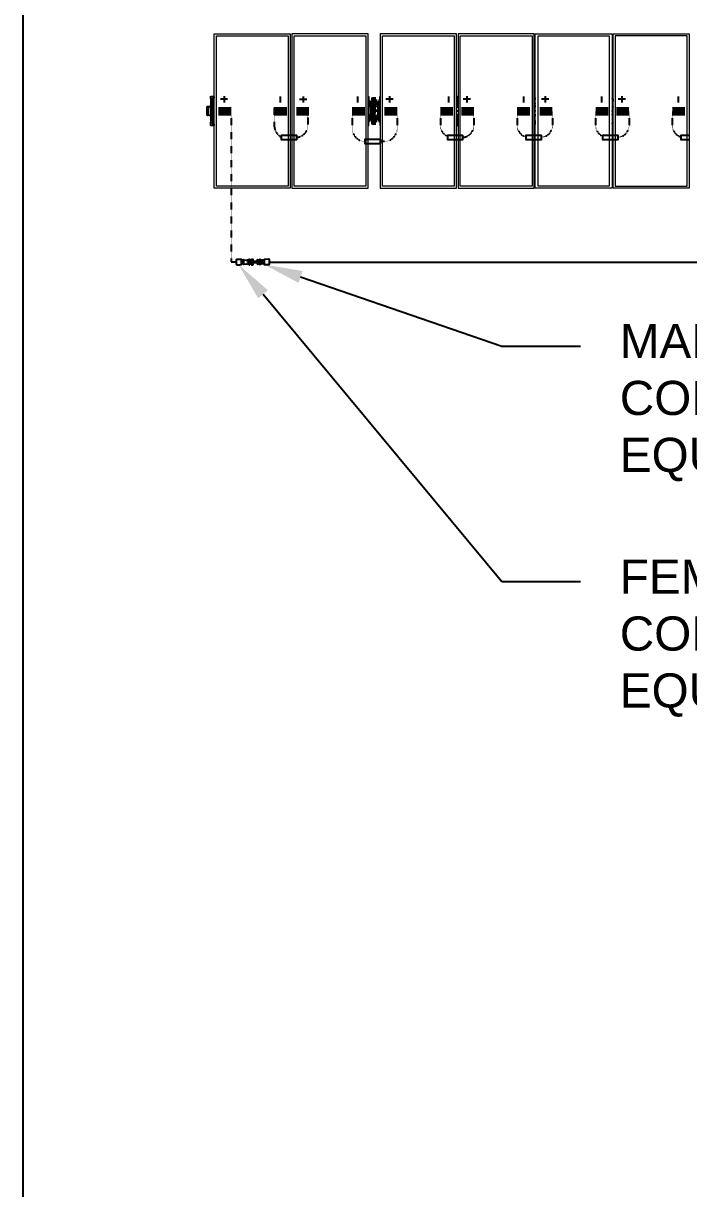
# Model space of a CAD drawing. Header units: feet. Extents: x -12372 to 90117, y -14865 to 4121.
# Drawn here: x 0 to 390, y 3079 to 3761 of the extents above; entities that cross this region are included whole.
import ezdxf
from ezdxf import colors
from ezdxf.entities.mleader import LeaderData, LeaderLine
from ezdxf.lldxf.tags import DXFTag
from ezdxf.math import Vec2, Vec3

# ---------------------------------------------------------------- set-up
doc = ezdxf.new("R2010")
doc.units = ezdxf.units.FT
doc.header["$MEASUREMENT"] = 0
doc.linetypes.add('HIDDEN', pattern=[0.375, 0.25, -0.125])
for name, color, linetype in [('E-DC HARNESS-POS', 10, 'DC HARNESS CABLE'), ('E-HARN-COMP', 8, 'Continuous'), ('E-TRNK-CABL-NEG', 6, 'HIDDEN'), ('E-TRUNK-CABLE-POS', 6, 'HIDDEN'), ('G-ANNO-TEXT', 1, 'Continuous'), ('Polarity-Text', 7, 'Continuous')]:
    doc.layers.add(name, color=color, linetype=linetype)
doc.styles.add('NEI-A', font='arial.ttf')
doc.styles.get("Standard").update_dxf_attribs({"font": 'arial.ttf'})
tags = doc.linetypes.add('DC HARNESS CABLE', pattern='A,0.5,-0.2,["DH",Standard,S=0.1,R=0,X=-0.1,Y=-0.05],-0.2', length=0.9).pattern_tags.tags
tags[6] = DXFTag(74, 10)

# ---------------------------------------------------------------- blocks, each defined once
blk = doc.blocks.new('A$C4742fff2')
at = {"lineweight": 5}
for points in [[(0.0233, 0.4666), (0.2533, 0.4666), (0.2533, 0), (0.0233, 0)], [(0.2467, 0.46), (0.2467, 0.0067), (0.03, 0.0067), (0.03, 0.46)], [(0.4883, 0.4666), (0.2583, 0.4666), (0.2583, 0), (0.4883, 0)], [(0.4816, 0.46), (0.4816, 0.0067), (0.265, 0.0067), (0.265, 0.46)], [(0.525, 0.4666), (0.525, 0), (0.755, 0), (0.755, 0.4666)], [(0.5316, 0.46), (0.7483, 0.46), (0.7483, 0.0067), (0.5316, 0.0067)], [(0.76, 0), (0.99, 0), (0.99, 0.4666), (0.76, 0.4666)], [(0.7666, 0.0067), (0.7666, 0.46), (0.9833, 0.46), (0.9833, 0.0067)], [(1.225, 0), (0.9933, 0), (0.9933, 0.4666), (1.225, 0.4666)], [(1.0016, 0.0067), (1.0016, 0.46), (1.2166, 0.46), (1.2166, 0.0067)], [(1.4583, 0), (1.2283, 0), (1.2283, 0.4666), (1.4583, 0.4666)], [(1.4516, 0.46), (1.2349, 0.46), (1.2349, 0.0067), (1.4516, 0.0067)], [(0.0067, 0.2467), (0.0067, 0.245), (0.0067, 0.2467), (0.0083, 0.2467), (0.005, 0.2467), (0.005, 0.245), (0.005, 0.2433), (0.005, 0.245), (0.0067, 0.245)], [(0.0117, 0.2467), (0.01, 0.2467)], [(0.4933, 0.25), (0.4916, 0.2483), (0.4933, 0.2467), (0.495, 0.2483)], [(0.4933, 0.25), (0.4916, 0.25), (0.4916, 0.2483), (0.4916, 0.2467), (0.4933, 0.2467), (0.495, 0.2467), (0.495, 0.2483), (0.495, 0.25)], [(0.4933, 0.255), (0.495, 0.255)], [(0.495, 0.2483), (0.4933, 0.2483)], [(0.495, 0.2483), (0.4933, 0.2483)], [(0.5, 0.2483), (0.4983, 0.2483), (0.4966, 0.2483), (0.5, 0.2483), (0.5016, 0.2483)], [(0.4983, 0.2683), (0.4983, 0.26), (0.5, 0.26), (0.5, 0.2683)], [(0.5033, 0.2717), (0.5016, 0.2717), (0.5, 0.2717), (0.5, 0.27), (0.5016, 0.27), (0.5033, 0.27), (0.505, 0.27), (0.505, 0.2683), (0.505, 0.2483), (0.5066, 0.2483), (0.5066, 0.2683), (0.5083, 0.2683), (0.5083, 0.27), (0.51, 0.2717), (0.51, 0.2733), (0.5066, 0.2733), (0.5016, 0.2733), (0.5033, 0.2717), (0.505, 0.2717)], [(0.5033, 0.2733), (0.5016, 0.2733)], [(0.5033, 0.2183), (0.5033, 0.2483), (0.5016, 0.2483), (0.5016, 0.2183)], [(0.505, 0.2717), (0.5033, 0.2717)], [(0.5083, 0.27), (0.5066, 0.27)], [(0.5066, 0.2483), (0.5066, 0.2183), (0.5083, 0.2183), (0.5083, 0.2483)], [(0.5133, 0.2567), (0.5133, 0.2517), (0.5116, 0.2517), (0.5116, 0.25), (0.51, 0.255), (0.5116, 0.255), (0.5116, 0.2567)], [(0.52, 0.2467), (0.5216, 0.2467), (0.5216, 0.2483), (0.5216, 0.25), (0.52, 0.25), (0.5183, 0.25), (0.5183, 0.2483), (0.5183, 0.2467)], [(0.52, 0.25), (0.5183, 0.2483), (0.52, 0.2467), (0.5216, 0.2483)], [(0.52, 0.2483), (0.5216, 0.2483), (0.52, 0.25)], [(0.5216, 0.2483), (0.52, 0.2483)], [(0.5216, 0.2483), (0.52, 0.2483)], [(0.0133, 0.2317), (0.015, 0.2317), (0.0167, 0.2217), (0.015, 0.2217)], [(0.015, 0.2317), (0.0167, 0.2317), (0.0167, 0.235), (0.015, 0.235)], [(0.02, 0.245), (0.0183, 0.245)], [(0.02, 0.2217), (0.0183, 0.2217)], [(0.0217, 0.245), (0.02, 0.245)], [(0.4883, 0.2317), (0.49, 0.2317)], [(0.4883, 0.2117), (0.49, 0.2117), (0.49, 0.2133), (0.4916, 0.2133), (0.4916, 0.215), (0.49, 0.215), (0.4883, 0.2133)], [(0.4933, 0.2217), (0.4916, 0.22), (0.4933, 0.2183), (0.495, 0.22)], [(0.4933, 0.2217), (0.4916, 0.2217), (0.4916, 0.22), (0.4916, 0.2183), (0.4933, 0.2183), (0.495, 0.2183), (0.495, 0.22), (0.495, 0.2217)], [(0.495, 0.22), (0.4933, 0.22)], [(0.495, 0.22), (0.4933, 0.22)], [(0.51, 0.24), (0.51, 0.2367)], [(0.5116, 0.2367), (0.51, 0.2367)], [(0.5116, 0.2367), (0.51, 0.2367)], [(0.51, 0.2317), (0.51, 0.23), (0.5116, 0.23), (0.51, 0.23), (0.51, 0.2267), (0.51, 0.23)], [(0.51, 0.2183), (0.5116, 0.2183)], [(0.52, 0.2217), (0.5183, 0.22), (0.52, 0.2183), (0.5216, 0.22)], [(0.52, 0.22), (0.5216, 0.22), (0.52, 0.2217)], [(0.5233, 0.2317), (0.525, 0.2317)], [(0.7566, 0.235), (0.7583, 0.235), (0.7583, 0.2317), (0.755, 0.2317), (0.755, 0.2333), (0.755, 0.235)], [(0.9916, 0.235), (0.9933, 0.235), (0.9933, 0.2317), (0.99, 0.2317), (0.99, 0.2333), (0.99, 0.235)], [(1.225, 0.235), (1.2266, 0.235), (1.2283, 0.2333), (1.2266, 0.2333), (1.2266, 0.2317), (1.225, 0.2317), (1.225, 0.2333)], [(0.5033, 0.195), (0.5033, 0.1967)], [(0.5083, 0.1967), (0.5066, 0.1967)], [(0.51, 0.195), (0.5083, 0.195)]]:
    blk.add_lwpolyline(points, close=True, dxfattribs=at)
for points in [[(0, 0.2467), (0, 0.22)], [(0.0017, 0.2483), (0.005, 0.2483), (0.01, 0.2483), (0.0117, 0.2483), (0.01, 0.2483), (0.01, 0.2467), (0.0083, 0.2467), (0.01, 0.2467), (0.0083, 0.2467)], [(0.0017, 0.2467), (0.0033, 0.2467)], [(0.01, 0.2467), (0.0083, 0.2467)], [(0.01, 0.2467), (0.0117, 0.2467)], [(0.01, 0.2467), (0.0117, 0.2467)], [(0.0117, 0.27), (0.0117, 0.2667), (0.0183, 0.2667), (0.02, 0.2667), (0.02, 0.27), (0.0217, 0.2717), (0.02, 0.2717), (0.0183, 0.27), (0.0117, 0.27), (0.0117, 0.2767), (0.0117, 0.2783)], [(0.0117, 0.2667), (0.0117, 0.25), (0.015, 0.25), (0.015, 0.2467), (0.0167, 0.2467), (0.0183, 0.2467)], [(0.0167, 0.2467), (0.0167, 0.25), (0.02, 0.255), (0.02, 0.2533), (0.0183, 0.2517), (0.0183, 0.245), (0.0167, 0.2467), (0.015, 0.235), (0.0133, 0.235), (0.015, 0.2467), (0.0117, 0.2467), (0.0117, 0.25)], [(0.0133, 0.245), (0.0117, 0.245), (0.0117, 0.2467), (0.0117, 0.2483)], [(0.0133, 0.2783), (0.0233, 0.2783)], [(0.0133, 0.2767), (0.015, 0.2767)], [(0.015, 0.275), (0.0167, 0.275)], [(0.0167, 0.2733), (0.015, 0.2733), (0.0167, 0.2733), (0.0183, 0.2733)], [(0.02, 0.2667), (0.0167, 0.25), (0.015, 0.25), (0.0183, 0.2667)], [(0.0183, 0.25), (0.0167, 0.25), (0.015, 0.25)], [(0.015, 0.2467), (0.0167, 0.2467), (0.015, 0.2467)], [(0.0217, 0.2683), (0.0217, 0.27), (0.0217, 0.2733), (0.02, 0.27), (0.0183, 0.27)], [(0.0233, 0.245), (0.02, 0.245), (0.0217, 0.245), (0.02, 0.245), (0.0183, 0.245), (0.02, 0.245), (0.02, 0.2483)], [(0.0217, 0.275), (0.02, 0.255), (0.0217, 0.2717)], [(0.02, 0.255), (0.02, 0.2483), (0.0233, 0.2483)], [(0.0233, 0.2467), (0.02, 0.2467), (0.0217, 0.2467)], [(0.02, 0.245), (0.02, 0.2467)], [(0.0217, 0.275), (0.0233, 0.275), (0.0217, 0.275)], [(0.0233, 0.275), (0.0233, 0.2733)], [(0.4883, 0.2767), (0.49, 0.2767), (0.49, 0.27), (0.49, 0.2683), (0.49, 0.2667), (0.4883, 0.2667), (0.49, 0.265), (0.49, 0.2667), (0.495, 0.2567), (0.495, 0.255), (0.4933, 0.255), (0.4933, 0.2533), (0.495, 0.2533), (0.495, 0.2517), (0.4966, 0.2517), (0.4983, 0.2567), (0.4983, 0.255), (0.5, 0.255), (0.5, 0.25), (0.4983, 0.2517), (0.4966, 0.2517), (0.4983, 0.25), (0.4966, 0.2517), (0.4966, 0.2617)], [(0.4966, 0.205), (0.4966, 0.215), (0.4966, 0.2517), (0.495, 0.2517), (0.4916, 0.2517), (0.4916, 0.2533), (0.49, 0.2533), (0.49, 0.255), (0.4883, 0.255), (0.4883, 0.2533), (0.49, 0.2533), (0.49, 0.2517), (0.4916, 0.2517), (0.49, 0.2517), (0.49, 0.25)], [(0.4883, 0.255), (0.4883, 0.255)], [(0.4883, 0.2467), (0.49, 0.2467)], [(0.49, 0.27), (0.49, 0.27)], [(0.49, 0.2667), (0.49, 0.2667)], [(0.49, 0.265), (0.4933, 0.255), (0.49, 0.255), (0.49, 0.2567)], [(0.4916, 0.2517), (0.4916, 0.25), (0.49, 0.25), (0.49, 0.2167), (0.4916, 0.2167), (0.4916, 0.215), (0.495, 0.215), (0.495, 0.2133), (0.4933, 0.2133), (0.4933, 0.2117), (0.495, 0.2117), (0.495, 0.21)], [(0.4933, 0.2483), (0.4933, 0.25), (0.4916, 0.2483)], [(0.4916, 0.2467), (0.4916, 0.2483)], [(0.4916, 0.2483), (0.4933, 0.2483)], [(0.4916, 0.2467), (0.4933, 0.2467)], [(0.4933, 0.2483), (0.495, 0.2483)], [(0.4933, 0.2483), (0.495, 0.2483)], [(0.4933, 0.2483), (0.495, 0.2483)], [(0.4933, 0.2483), (0.495, 0.2483)], [(0.4933, 0.2483), (0.495, 0.2483)], [(0.4933, 0.2467), (0.495, 0.2467), (0.495, 0.2483)], [(0.4933, 0.2483), (0.495, 0.2483)], [(0.5, 0.2517), (0.5, 0.25), (0.4983, 0.25), (0.4983, 0.2517), (0.4966, 0.2517), (0.4966, 0.2533), (0.495, 0.2533), (0.495, 0.255), (0.495, 0.2567)], [(0.495, 0.2517), (0.495, 0.2517)], [(0.4966, 0.2367), (0.5016, 0.2367), (0.5, 0.2367), (0.5, 0.24), (0.5, 0.2617), (0.5, 0.2717)], [(0.4983, 0.2683), (0.4966, 0.2617), (0.4966, 0.2517), (0.4966, 0.2533)], [(0.4966, 0.2583), (0.4966, 0.26)], [(0.4966, 0.2517), (0.4966, 0.2517)], [(0.4966, 0.2467), (0.5, 0.2467)], [(0.4983, 0.2683), (0.4983, 0.2683)], [(0.4983, 0.2617), (0.4983, 0.2617)], [(0.4983, 0.2483), (0.5, 0.2483)], [(0.5, 0.245), (0.4983, 0.2467)], [(0.5, 0.2683), (0.5016, 0.2683), (0.5016, 0.27), (0.5, 0.2717), (0.5, 0.2733), (0.5016, 0.2733), (0.5016, 0.2717), (0.5033, 0.2717), (0.5033, 0.2683), (0.505, 0.2683)], [(0.5, 0.2567), (0.5, 0.26)], [(0.5016, 0.2733), (0.5033, 0.2733)], [(0.5016, 0.2717), (0.5033, 0.2717)], [(0.5016, 0.2483), (0.5016, 0.2683), (0.5033, 0.2683), (0.5033, 0.2483), (0.505, 0.2483), (0.505, 0.2183), (0.5066, 0.2183), (0.5066, 0.1983), (0.5083, 0.1983), (0.5083, 0.2183)], [(0.5016, 0.2633), (0.5033, 0.2633)], [(0.5016, 0.2617), (0.5033, 0.2617)], [(0.5033, 0.27), (0.505, 0.27), (0.5066, 0.27), (0.505, 0.27)], [(0.5083, 0.2717), (0.51, 0.2733), (0.5116, 0.2733), (0.51, 0.2733), (0.5083, 0.2717), (0.51, 0.2717), (0.5083, 0.2717), (0.5066, 0.2717), (0.5083, 0.2717), (0.5066, 0.2717), (0.5083, 0.2717), (0.5066, 0.2717), (0.5066, 0.2683), (0.5083, 0.2683), (0.5083, 0.2483)], [(0.5116, 0.2717), (0.51, 0.2717), (0.51, 0.27), (0.5083, 0.27), (0.51, 0.27)], [(0.5083, 0.2633), (0.51, 0.2633)], [(0.5083, 0.2617), (0.51, 0.2617), (0.51, 0.24), (0.51, 0.2383), (0.5083, 0.2383)], [(0.51, 0.2717), (0.51, 0.2617)], [(0.5116, 0.2517), (0.5116, 0.25), (0.5133, 0.2517), (0.515, 0.2533), (0.5166, 0.2533), (0.5166, 0.255), (0.5183, 0.255), (0.5166, 0.2533), (0.5166, 0.2517), (0.5183, 0.2517), (0.5166, 0.2517), (0.5166, 0.215), (0.5183, 0.215), (0.5216, 0.215), (0.5233, 0.215), (0.5233, 0.2133), (0.525, 0.2133), (0.525, 0.2117), (0.5233, 0.2117), (0.5233, 0.2133), (0.5216, 0.2133), (0.5216, 0.215), (0.5216, 0.2167), (0.5233, 0.2167), (0.5233, 0.25), (0.5216, 0.25), (0.5216, 0.2517), (0.5216, 0.2533), (0.5233, 0.2533), (0.5233, 0.255), (0.525, 0.255), (0.5233, 0.2533), (0.5233, 0.2517), (0.5183, 0.2517), (0.5183, 0.2533), (0.52, 0.2533), (0.52, 0.255), (0.5183, 0.255), (0.5183, 0.2567), (0.5133, 0.2533), (0.5133, 0.2517), (0.5133, 0.2683), (0.5133, 0.26), (0.51, 0.26), (0.51, 0.2683), (0.5116, 0.2683), (0.51, 0.2683)], [(0.51, 0.26), (0.51, 0.2567)], [(0.51, 0.2483), (0.5116, 0.2483), (0.51, 0.2483), (0.5116, 0.2483), (0.5133, 0.2483), (0.5116, 0.2483), (0.5133, 0.2483)], [(0.51, 0.2467), (0.5166, 0.2467)], [(0.5116, 0.2683), (0.5116, 0.2683)], [(0.515, 0.2517), (0.5133, 0.2517), (0.5116, 0.25), (0.5133, 0.2517), (0.5133, 0.2617)], [(0.5216, 0.2633), (0.5133, 0.2583), (0.5133, 0.26)], [(0.5133, 0.2617), (0.5133, 0.2617)], [(0.52, 0.26), (0.5133, 0.255)], [(0.5233, 0.2667), (0.5183, 0.2567), (0.5183, 0.255), (0.52, 0.255), (0.5216, 0.255)], [(0.52, 0.2483), (0.5183, 0.2483)], [(0.52, 0.2467), (0.5183, 0.2467), (0.5183, 0.2483)], [(0.5233, 0.2567), (0.5233, 0.255), (0.52, 0.255), (0.5233, 0.265)], [(0.52, 0.2483), (0.5216, 0.2483)], [(0.52, 0.2483), (0.5216, 0.2483)], [(0.52, 0.2483), (0.5216, 0.2483)], [(0.52, 0.2483), (0.5216, 0.2483), (0.5233, 0.2483)], [(0.52, 0.2467), (0.5216, 0.2467)], [(0.5233, 0.2683), (0.5216, 0.2683), (0.5216, 0.265), (0.5216, 0.2633), (0.5216, 0.2667), (0.5233, 0.2667), (0.5233, 0.265), (0.525, 0.2667), (0.5233, 0.2667), (0.5233, 0.27), (0.5233, 0.2767), (0.525, 0.2767)], [(0.5216, 0.2467), (0.5216, 0.2483)], [(0.5233, 0.27), (0.5233, 0.27)], [(0.5233, 0.2517), (0.5233, 0.25)], [(0.5233, 0.2467), (0.525, 0.2467)], [(0.525, 0.2467), (0.5233, 0.2467), (0.525, 0.2467)], [(0.755, 0.2783), (0.76, 0.2783)], [(0.755, 0.2483), (0.76, 0.2483), (0.7583, 0.2483)], [(0.755, 0.2467), (0.7583, 0.2467), (0.76, 0.2467)], [(0.76, 0.255), (0.7583, 0.255), (0.7583, 0.265), (0.7566, 0.275), (0.7583, 0.275), (0.7566, 0.275), (0.7583, 0.2733), (0.7583, 0.2717), (0.7583, 0.27)], [(0.7566, 0.2733), (0.7566, 0.27)], [(0.7616, 0.2483), (0.76, 0.2483), (0.7583, 0.25), (0.7583, 0.255)], [(0.7583, 0.245), (0.7583, 0.2467)], [(0.99, 0.2783), (0.9933, 0.2783)], [(0.99, 0.2483), (0.9933, 0.2483)], [(0.99, 0.2467), (0.9933, 0.2467), (0.995, 0.2467)], [(0.9933, 0.2467), (0.9933, 0.245), (0.99, 0.245)], [(0.9933, 0.27), (0.9933, 0.2717), (0.9916, 0.2733), (0.9916, 0.275), (0.9933, 0.275)], [(0.995, 0.255), (0.9933, 0.255), (0.9933, 0.265), (0.9916, 0.275)], [(0.9916, 0.2733), (0.9916, 0.27)], [(0.995, 0.2483), (0.9933, 0.2483), (0.9933, 0.255)], [(1.225, 0.2783), (1.2283, 0.2783)], [(1.225, 0.2733), (1.225, 0.27)], [(1.225, 0.2483), (1.2283, 0.2483)], [(1.225, 0.2467), (1.2283, 0.2467), (1.2299, 0.2467)], [(1.2283, 0.2467), (1.2283, 0.245), (1.225, 0.245)], [(1.2299, 0.255), (1.2283, 0.255), (1.2283, 0.2567), (1.2266, 0.265), (1.2266, 0.275), (1.2283, 0.275), (1.2266, 0.275), (1.2266, 0.2717), (1.2283, 0.27)], [(1.2299, 0.2483), (1.2283, 0.2483), (1.2283, 0.255)], [(0.005, 0.2383), (0.005, 0.2433), (0.005, 0.2233), (0.005, 0.2217), (0.0067, 0.22), (0.0083, 0.22), (0.01, 0.22), (0.0083, 0.22), (0.01, 0.22), (0.0117, 0.22), (0.01, 0.22), (0.0117, 0.22), (0.01, 0.22), (0.005, 0.22), (0.0017, 0.22), (0.0033, 0.22)], [(0.0067, 0.2383), (0.005, 0.2383), (0.005, 0.2283)], [(0.0067, 0.2283), (0.005, 0.2283), (0.005, 0.2233), (0.005, 0.2217), (0.0067, 0.2217), (0.0083, 0.22), (0.01, 0.22), (0.0117, 0.22), (0.01, 0.22)], [(0.0067, 0.245), (0.0083, 0.245)], [(0.0067, 0.2217), (0.0083, 0.2217)], [(0.0083, 0.245), (0.0083, 0.245)], [(0.0083, 0.2217), (0.0083, 0.2217)], [(0.0133, 0.2217), (0.0117, 0.2217), (0.0117, 0.225), (0.0117, 0.2433), (0.0117, 0.245), (0.0117, 0.22), (0.0117, 0.2167)], [(0.0117, 0.1983), (0.0117, 0.2), (0.0183, 0.2), (0.02, 0.2), (0.0167, 0.2167), (0.015, 0.2167), (0.015, 0.22), (0.0117, 0.22), (0.0133, 0.22)], [(0.0183, 0.2), (0.015, 0.2167), (0.0117, 0.2167), (0.0117, 0.2)], [(0.015, 0.2167), (0.0167, 0.2167), (0.02, 0.2117), (0.02, 0.2183), (0.02, 0.22), (0.02, 0.2217), (0.0183, 0.2217), (0.02, 0.2217), (0.0217, 0.2217), (0.02, 0.2217), (0.02, 0.2233), (0.02, 0.22)], [(0.015, 0.2217), (0.015, 0.22), (0.0167, 0.22), (0.0167, 0.2167), (0.0183, 0.2167)], [(0.02, 0.2433), (0.0167, 0.235), (0.0167, 0.2317), (0.02, 0.2233), (0.02, 0.2217), (0.0183, 0.2217)], [(0.0217, 0.2433), (0.0183, 0.235), (0.0167, 0.235), (0.0167, 0.2333), (0.0183, 0.2317), (0.0167, 0.2317)], [(0.0167, 0.2367), (0.0183, 0.2367)], [(0.02, 0.2117), (0.02, 0.215), (0.0183, 0.215), (0.0183, 0.2217), (0.0167, 0.2217), (0.0167, 0.22)], [(0.0183, 0.245), (0.02, 0.245), (0.0183, 0.245)], [(0.0233, 0.2217), (0.0217, 0.2217), (0.0217, 0.2233), (0.02, 0.2233), (0.0217, 0.2233), (0.0183, 0.2317)], [(0.02, 0.2217), (0.0217, 0.2217), (0.02, 0.2217), (0.0183, 0.2233)], [(0.0233, 0.2317), (0.0217, 0.2317), (0.0217, 0.2333), (0.02, 0.2333), (0.0217, 0.2333), (0.0217, 0.235), (0.0233, 0.235)], [(0.0233, 0.22), (0.02, 0.22), (0.0217, 0.22)], [(0.0233, 0.2183), (0.02, 0.2183)], [(0.0217, 0.195), (0.02, 0.2117), (0.0217, 0.1933)], [(0.4883, 0.2367), (0.49, 0.2367)], [(0.4883, 0.235), (0.49, 0.235)], [(0.49, 0.22), (0.4883, 0.22)], [(0.4883, 0.19), (0.49, 0.19), (0.49, 0.1967), (0.49, 0.2), (0.4883, 0.2), (0.49, 0.2017), (0.49, 0.2), (0.495, 0.21), (0.495, 0.2117), (0.4933, 0.2117), (0.495, 0.2117), (0.495, 0.2133), (0.4966, 0.2133), (0.4966, 0.215), (0.495, 0.215), (0.4966, 0.215), (0.4983, 0.2167), (0.4966, 0.215), (0.4983, 0.215), (0.5, 0.2167), (0.5, 0.215)], [(0.4883, 0.2117), (0.4883, 0.2117)], [(0.49, 0.215), (0.49, 0.2167)], [(0.49, 0.21), (0.49, 0.2117), (0.4933, 0.2117), (0.49, 0.2017)], [(0.4933, 0.22), (0.4933, 0.2217), (0.4916, 0.22)], [(0.4916, 0.22), (0.4933, 0.22)], [(0.4916, 0.22), (0.4916, 0.2183), (0.4933, 0.2183)], [(0.4933, 0.22), (0.495, 0.22)], [(0.4933, 0.22), (0.495, 0.22)], [(0.4933, 0.22), (0.495, 0.22)], [(0.4933, 0.22), (0.495, 0.22)], [(0.495, 0.22), (0.4933, 0.22)], [(0.495, 0.22), (0.495, 0.2183), (0.4933, 0.2183)], [(0.4933, 0.22), (0.495, 0.22)], [(0.495, 0.215), (0.495, 0.215)], [(0.5, 0.2317), (0.5, 0.23), (0.5016, 0.23), (0.5016, 0.2317), (0.4966, 0.2317), (0.4966, 0.235), (0.4983, 0.235)], [(0.5, 0.22), (0.4966, 0.22), (0.4983, 0.22), (0.5, 0.2217)], [(0.4966, 0.2183), (0.5, 0.2183), (0.5016, 0.2183), (0.5, 0.2183), (0.4983, 0.2183), (0.5, 0.2183)], [(0.4966, 0.2133), (0.4966, 0.215), (0.4966, 0.205), (0.4983, 0.2), (0.4983, 0.2083), (0.5, 0.2083), (0.5, 0.2117), (0.4983, 0.2117), (0.4983, 0.21), (0.4966, 0.215), (0.4983, 0.215), (0.4983, 0.2167), (0.5, 0.2167), (0.5, 0.2117)], [(0.4966, 0.215), (0.4966, 0.215)], [(0.5016, 0.2383), (0.5016, 0.24), (0.5, 0.24), (0.5, 0.2367), (0.5016, 0.2367), (0.5033, 0.2367), (0.5016, 0.2367), (0.5033, 0.2367)], [(0.5016, 0.23), (0.5033, 0.23), (0.5016, 0.23), (0.5, 0.23), (0.5, 0.2267), (0.5, 0.23)], [(0.505, 0.195), (0.5033, 0.195), (0.5016, 0.195), (0.5016, 0.1933), (0.5, 0.1933), (0.5, 0.195), (0.5, 0.1967), (0.5, 0.205), (0.5, 0.2267), (0.5, 0.2283), (0.5016, 0.2283)], [(0.5016, 0.2183), (0.5016, 0.1983), (0.5033, 0.1983), (0.5033, 0.2183), (0.505, 0.2183), (0.505, 0.2), (0.505, 0.1967), (0.5033, 0.1967), (0.5033, 0.1983)], [(0.5083, 0.2367), (0.5166, 0.2367)], [(0.5166, 0.235), (0.5166, 0.2317), (0.5083, 0.2317)], [(0.5083, 0.205), (0.51, 0.205), (0.51, 0.2267), (0.51, 0.2283), (0.5083, 0.2283)], [(0.5166, 0.22), (0.51, 0.22), (0.5116, 0.22), (0.5116, 0.2183), (0.5133, 0.2183), (0.5116, 0.2183), (0.5133, 0.2183)], [(0.5216, 0.205), (0.5133, 0.2083), (0.51, 0.2083), (0.51, 0.2117), (0.5116, 0.2167), (0.5116, 0.215)], [(0.51, 0.2117), (0.5116, 0.2117), (0.5133, 0.21), (0.5133, 0.2083), (0.5133, 0.2), (0.5133, 0.205), (0.5133, 0.215), (0.5133, 0.2133)], [(0.5133, 0.21), (0.5133, 0.215), (0.5116, 0.2167), (0.5133, 0.215), (0.5116, 0.2167), (0.5133, 0.215), (0.5133, 0.205)], [(0.5183, 0.21), (0.5183, 0.2117), (0.5133, 0.215), (0.515, 0.2133), (0.5166, 0.2133), (0.5183, 0.2133)], [(0.52, 0.2083), (0.5133, 0.2117)], [(0.5233, 0.2), (0.5183, 0.21), (0.5183, 0.2117), (0.52, 0.2117), (0.52, 0.2133), (0.5183, 0.2133), (0.5183, 0.215), (0.5166, 0.215), (0.5166, 0.2133), (0.5183, 0.2117), (0.52, 0.2117), (0.5216, 0.2117)], [(0.5166, 0.215), (0.5166, 0.215)], [(0.525, 0.22), (0.5233, 0.22), (0.5216, 0.22), (0.52, 0.22), (0.5216, 0.22), (0.52, 0.22), (0.5216, 0.22), (0.52, 0.22), (0.5216, 0.22), (0.52, 0.22), (0.5183, 0.22), (0.5183, 0.2183), (0.52, 0.2183), (0.5183, 0.2183), (0.5183, 0.22), (0.5183, 0.2217), (0.52, 0.2217), (0.5216, 0.2217), (0.5216, 0.22), (0.5216, 0.2183), (0.52, 0.2183), (0.5216, 0.2183), (0.5216, 0.22), (0.52, 0.22)], [(0.5183, 0.215), (0.5183, 0.215)], [(0.5233, 0.21), (0.5233, 0.2117), (0.52, 0.2117), (0.5233, 0.2017), (0.5233, 0.2), (0.5216, 0.2), (0.5216, 0.2033)], [(0.5233, 0.2367), (0.525, 0.2367)], [(0.5233, 0.235), (0.525, 0.235)], [(0.5233, 0.22), (0.525, 0.22), (0.5233, 0.22)], [(0.5233, 0.2167), (0.5233, 0.215)], [(0.525, 0.2117), (0.525, 0.2117)], [(0.755, 0.245), (0.7583, 0.245), (0.76, 0.245)], [(0.755, 0.2233), (0.755, 0.2217), (0.7583, 0.2217), (0.7583, 0.2233), (0.76, 0.2233)], [(0.7583, 0.2117), (0.7583, 0.2167), (0.76, 0.2183), (0.76, 0.22), (0.7583, 0.22), (0.755, 0.22)], [(0.755, 0.2183), (0.7583, 0.2183), (0.76, 0.2183)], [(0.76, 0.2117), (0.7583, 0.2117), (0.7583, 0.2017), (0.7566, 0.195), (0.7566, 0.1933), (0.7583, 0.1933)], [(0.7583, 0.22), (0.7583, 0.2233)], [(0.99, 0.2233), (0.99, 0.2217), (0.9933, 0.2217), (0.9933, 0.2233), (0.9933, 0.22), (0.9933, 0.2183)], [(0.99, 0.22), (0.9933, 0.22), (0.995, 0.22)], [(0.9933, 0.1983), (0.9933, 0.195), (0.9916, 0.1933), (0.9916, 0.1917), (0.9916, 0.1933), (0.9916, 0.2017), (0.9933, 0.2117), (0.9933, 0.2183), (0.99, 0.2183)], [(1.2266, 0.1933), (1.2266, 0.2017), (1.2283, 0.2117), (1.2283, 0.2183), (1.2283, 0.22), (1.2283, 0.2233), (1.2266, 0.2217), (1.225, 0.2217), (1.225, 0.2233)], [(1.225, 0.22), (1.2283, 0.22), (1.2299, 0.22)], [(1.2283, 0.2183), (1.225, 0.2183)], [(0.0133, 0.19), (0.0117, 0.19), (0.0117, 0.1983), (0.0183, 0.1983), (0.02, 0.195), (0.0217, 0.195), (0.02, 0.1983)], [(0.0233, 0.19), (0.0133, 0.19), (0.015, 0.19)], [(0.0183, 0.1933), (0.0167, 0.1933), (0.015, 0.1933), (0.0167, 0.1933)], [(0.0167, 0.1917), (0.015, 0.1917)], [(0.02, 0.2017), (0.02, 0.1983), (0.0183, 0.1983)], [(0.0217, 0.1967), (0.0217, 0.1933), (0.0233, 0.1933), (0.0233, 0.1917), (0.0217, 0.1917), (0.0217, 0.1933), (0.02, 0.1967)], [(0.0217, 0.2), (0.0217, 0.1983)], [(0.4966, 0.2083), (0.4966, 0.21)], [(0.4983, 0.1983), (0.5, 0.1983), (0.5, 0.2083)], [(0.4983, 0.205), (0.4983, 0.205)], [(0.5, 0.1983), (0.5016, 0.1983), (0.5016, 0.1967), (0.5, 0.195), (0.5, 0.1967), (0.5016, 0.1967), (0.5033, 0.1967)], [(0.5016, 0.205), (0.5033, 0.205)], [(0.5016, 0.2033), (0.5033, 0.2033)], [(0.505, 0.1967), (0.5033, 0.1967), (0.5033, 0.195), (0.5016, 0.195), (0.5033, 0.195), (0.5016, 0.195), (0.5016, 0.1933)], [(0.5033, 0.1933), (0.5016, 0.1933), (0.5033, 0.1933), (0.5083, 0.1933), (0.51, 0.1933)], [(0.5033, 0.2), (0.505, 0.2)], [(0.505, 0.1967), (0.5033, 0.1967), (0.505, 0.1967)], [(0.505, 0.1983), (0.5066, 0.1983), (0.5066, 0.1967), (0.5083, 0.1967), (0.5083, 0.1983)], [(0.5066, 0.195), (0.5066, 0.1967), (0.5066, 0.195), (0.5083, 0.195), (0.51, 0.195), (0.51, 0.1933), (0.51, 0.195), (0.5083, 0.195), (0.5066, 0.1967), (0.5083, 0.1967), (0.51, 0.195), (0.51, 0.1967), (0.51, 0.205)], [(0.5066, 0.2), (0.5083, 0.2)], [(0.5083, 0.2033), (0.51, 0.2033)], [(0.51, 0.1967), (0.5083, 0.1967), (0.51, 0.1967), (0.51, 0.195), (0.51, 0.1933), (0.5116, 0.1933)], [(0.51, 0.2083), (0.51, 0.1983), (0.5116, 0.1983), (0.51, 0.1983)], [(0.5116, 0.2), (0.5116, 0.2)], [(0.5133, 0.205), (0.5133, 0.205)], [(0.5216, 0.2017), (0.5216, 0.2033), (0.5216, 0.2017), (0.5233, 0.2017), (0.525, 0.2), (0.5233, 0.2), (0.5233, 0.1983), (0.5233, 0.1967), (0.5233, 0.19), (0.525, 0.19)], [(0.5233, 0.2), (0.5233, 0.2)], [(0.5233, 0.1967), (0.5233, 0.1967)], [(0.755, 0.19), (0.76, 0.19)], [(0.7583, 0.1983), (0.7583, 0.195), (0.7583, 0.1933), (0.7566, 0.1933), (0.7566, 0.1917), (0.7583, 0.1917)], [(0.7566, 0.1967), (0.7566, 0.1933), (0.7566, 0.1917)], [(0.99, 0.19), (0.9933, 0.19)], [(0.9916, 0.1967), (0.9916, 0.1933), (0.9933, 0.1933)], [(0.9916, 0.1917), (0.9933, 0.1917)], [(1.225, 0.1967), (1.225, 0.1933)], [(1.225, 0.19), (1.2283, 0.19)], [(1.2283, 0.1983), (1.2266, 0.195), (1.2266, 0.1917), (1.2266, 0.1933), (1.2283, 0.1933)]]:
    blk.add_lwpolyline(points, dxfattribs=at)
at = {"color": 8, "lineweight": 5, "true_color": 0x808080}
for points in [[(0.0017, 0.2483), (0.0017, 0.22)], [(0.0083, 0.2467), (0.01, 0.2467)], [(0.0117, 0.2767), (0.0233, 0.2767)], [(0.02, 0.255), (0.0233, 0.255)], [(0.0233, 0.265), (0.0233, 0.275), (0.025, 0.275)], [(0.4883, 0.2667), (0.4883, 0.2683)], [(0.49, 0.2567), (0.4883, 0.2583)], [(0.4883, 0.2583), (0.4883, 0.2583)], [(0.4916, 0.25), (0.4933, 0.25)], [(0.4916, 0.22), (0.4916, 0.2467)], [(0.495, 0.2517), (0.495, 0.25)], [(0.495, 0.2467), (0.495, 0.22)], [(0.5, 0.27), (0.5, 0.2617)], [(0.5, 0.26), (0.5016, 0.26)], [(0.5, 0.255), (0.5016, 0.255)], [(0.5, 0.25), (0.5016, 0.25)], [(0.5016, 0.2733), (0.5016, 0.2733)], [(0.5016, 0.2733), (0.5033, 0.2733)], [(0.5016, 0.27), (0.5033, 0.27), (0.5016, 0.27), (0.5033, 0.27), (0.505, 0.27)], [(0.5016, 0.2633), (0.5016, 0.2383), (0.5016, 0.2367), (0.5033, 0.2367), (0.5016, 0.2367), (0.5033, 0.2367)], [(0.5033, 0.2717), (0.505, 0.2717)], [(0.5066, 0.2717), (0.5083, 0.2717)], [(0.5066, 0.27), (0.5083, 0.27), (0.51, 0.27), (0.5083, 0.27), (0.51, 0.27), (0.51, 0.2617)], [(0.5083, 0.2733), (0.5083, 0.2733)], [(0.5083, 0.2733), (0.51, 0.2733)], [(0.5083, 0.2633), (0.5083, 0.2383), (0.5083, 0.2367), (0.51, 0.2367), (0.5083, 0.2367)], [(0.51, 0.26), (0.5116, 0.26)], [(0.51, 0.255), (0.5116, 0.255)], [(0.5116, 0.25), (0.51, 0.25)], [(0.52, 0.2617), (0.5183, 0.26), (0.5166, 0.2583), (0.515, 0.2567), (0.5133, 0.2567)], [(0.5183, 0.25), (0.5183, 0.2517)], [(0.5183, 0.22), (0.5183, 0.2467)], [(0.5216, 0.25), (0.5233, 0.25)], [(0.5216, 0.2467), (0.5216, 0.22)], [(0.525, 0.2583), (0.5233, 0.2567)], [(0.5266, 0.2667), (0.525, 0.2667), (0.525, 0.2683)], [(0.525, 0.2583), (0.525, 0.2583)], [(0.755, 0.2767), (0.76, 0.2767)], [(0.76, 0.2733), (0.7583, 0.275), (0.7566, 0.275), (0.755, 0.26)], [(0.755, 0.2717), (0.755, 0.27), (0.755, 0.2717), (0.7566, 0.2717)], [(0.755, 0.255), (0.7583, 0.255)], [(0.7566, 0.2733), (0.7566, 0.2733)], [(0.76, 0.2717), (0.7583, 0.2717), (0.7583, 0.27), (0.76, 0.2633)], [(0.76, 0.2667), (0.7583, 0.2683), (0.7583, 0.27), (0.76, 0.27)], [(0.99, 0.2767), (0.9933, 0.2767)], [(0.9933, 0.2733), (0.9933, 0.275), (0.9916, 0.275), (0.99, 0.26)], [(0.99, 0.2717), (0.99, 0.27), (0.99, 0.2717), (0.9916, 0.2717)], [(0.99, 0.255), (0.9933, 0.255)], [(0.9916, 0.2733), (0.9916, 0.2733)], [(0.9933, 0.2633), (0.9933, 0.2717), (0.995, 0.2717)], [(0.9933, 0.2667), (0.9933, 0.27), (0.995, 0.27)], [(1.225, 0.2767), (1.2283, 0.2767)], [(1.2283, 0.2733), (1.2283, 0.275), (1.2266, 0.275), (1.225, 0.26)], [(1.225, 0.2733), (1.225, 0.2733)], [(1.2283, 0.2717), (1.2266, 0.2717), (1.225, 0.2717), (1.225, 0.27), (1.225, 0.2717)], [(1.225, 0.255), (1.2283, 0.255)], [(1.2266, 0.2717), (1.2283, 0.27), (1.2283, 0.2633)], [(1.2283, 0.2667), (1.2283, 0.27), (1.2299, 0.27)], [(0.01, 0.22), (0.0083, 0.22)], [(0.0233, 0.2117), (0.02, 0.2117)], [(0.4916, 0.2167), (0.4916, 0.2183)], [(0.495, 0.2183), (0.495, 0.215)], [(0.5, 0.2167), (0.5016, 0.2167)], [(0.5, 0.2117), (0.5016, 0.2117)], [(0.5016, 0.2033), (0.5016, 0.2317)], [(0.5016, 0.23), (0.5033, 0.23)], [(0.5083, 0.2033), (0.5083, 0.2283), (0.5083, 0.2317)], [(0.51, 0.2367), (0.5116, 0.2367)], [(0.51, 0.23), (0.5116, 0.23)], [(0.51, 0.2167), (0.5116, 0.2167)], [(0.51, 0.2117), (0.5116, 0.2117)], [(0.5133, 0.2117), (0.515, 0.21), (0.5166, 0.2083), (0.5183, 0.2067), (0.52, 0.205)], [(0.5183, 0.215), (0.5183, 0.2183)], [(0.5216, 0.2183), (0.5216, 0.2167)], [(0.7583, 0.2117), (0.755, 0.2117)], [(0.9933, 0.2117), (0.99, 0.2117)], [(1.2283, 0.2117), (1.225, 0.2117)], [(0.0117, 0.19), (0.0233, 0.19)], [(0.0233, 0.1933), (0.0233, 0.2017)], [(0.0233, 0.1917), (0.025, 0.1917)], [(0.4883, 0.21), (0.49, 0.21)], [(0.4883, 0.21), (0.4883, 0.21)], [(0.49, 0.1967), (0.4883, 0.1967), (0.49, 0.1967)], [(0.5, 0.2083), (0.5016, 0.2083)], [(0.5, 0.205), (0.5, 0.1967)], [(0.5016, 0.1967), (0.5033, 0.1967)], [(0.5016, 0.195), (0.5016, 0.195)], [(0.5016, 0.1933), (0.5016, 0.195)], [(0.5083, 0.1967), (0.51, 0.1967)], [(0.5083, 0.195), (0.5083, 0.195)], [(0.5083, 0.195), (0.5083, 0.1933)], [(0.51, 0.2083), (0.5116, 0.2083)], [(0.51, 0.1967), (0.51, 0.205)], [(0.5233, 0.21), (0.525, 0.21)], [(0.525, 0.1967), (0.5233, 0.1967), (0.525, 0.1967)], [(0.525, 0.21), (0.525, 0.21)], [(0.525, 0.2), (0.5266, 0.2)], [(0.755, 0.2083), (0.7566, 0.1933)], [(0.755, 0.1983), (0.755, 0.195), (0.755, 0.1967)], [(0.755, 0.19), (0.76, 0.19)], [(0.7566, 0.1917), (0.7583, 0.1917), (0.7583, 0.1933), (0.76, 0.1933)], [(0.7566, 0.1933), (0.7566, 0.1933)], [(0.76, 0.195), (0.7583, 0.195), (0.7583, 0.1967), (0.76, 0.205)], [(0.76, 0.1983), (0.7583, 0.1983), (0.76, 0.2)], [(0.99, 0.2083), (0.9916, 0.1933)], [(0.99, 0.1983), (0.99, 0.195), (0.99, 0.1967)], [(0.99, 0.19), (0.9933, 0.19)], [(0.9916, 0.1917), (0.9933, 0.1917), (0.9933, 0.1933)], [(0.9916, 0.1933), (0.9916, 0.1933)], [(0.9933, 0.205), (0.9933, 0.195), (0.995, 0.195)], [(0.9933, 0.1983), (0.9933, 0.2)], [(1.225, 0.2083), (1.2266, 0.1933)], [(1.225, 0.1983), (1.225, 0.195), (1.225, 0.1967)], [(1.225, 0.1933), (1.225, 0.1933)], [(1.225, 0.19), (1.2283, 0.19)], [(1.2283, 0.195), (1.2266, 0.195), (1.2283, 0.1967), (1.2283, 0.205)], [(1.2266, 0.1917), (1.2283, 0.1917), (1.2283, 0.1933)], [(1.2299, 0.1983), (1.2283, 0.1983), (1.2283, 0.2)]]:
    blk.add_lwpolyline(points, dxfattribs=at)
for points in [[(0.4883, 0.27), (0.49, 0.27)], [(0.525, 0.27), (0.5233, 0.27)], [(0.5033, 0.23), (0.5016, 0.23)], [(0.51, 0.23), (0.5083, 0.23)], [(0.49, 0.2), (0.4883, 0.2)], [(0.5033, 0.1967), (0.5016, 0.1967)], [(0.505, 0.1967), (0.5033, 0.1967)], [(0.5083, 0.1967), (0.5066, 0.1967)], [(0.51, 0.1967), (0.5083, 0.1967)]]:
    blk.add_lwpolyline(points, close=True, dxfattribs=at)
blk = doc.blocks.new('A$C2C7A52CE')
at = {"layer": 'E-HARN-COMP'}
for p, q in [((-0.496, 0.086, 0.079), (-0.494, 0.085, 0.079)), ((-0.496, -0.086, 0.079), (-0.494, -0.085, 0.079))]:
    blk.add_line(p, q, dxfattribs=at)
for points, elevation in [([(-0.634, -0.1), (-0.636, -0.098), (-0.636, 0.098), (-0.634, 0.1), (-0.576, 0.1), (-0.573, 0.097), (-0.573, -0.097), (-0.576, -0.1), (-0.634, -0.1)], -0.033), ([(-0.634, 0.031), (-0.629, 0.031), (-0.629, 0.022), (-0.598, 0.022)], 0.079), ([(-0.573, 0.062), (-0.571, 0.06), (-0.515, 0.06), (-0.512, 0.062)], 0.015), ([(-0.509, -0.1), (-0.512, -0.097), (-0.512, 0.097), (-0.509, 0.1), (-0.496, 0.1), (-0.496, -0.1), (-0.509, -0.1)], -0.033), ([(-0.493, 0.097), (-0.493, 0.093), (-0.491, 0.089), (-0.389, 0.062), (-0.284, 0.075), (-0.281, 0.078), (-0.27, 0.078), (-0.27, -0.078), (-0.281, -0.078), (-0.284, -0.075), (-0.389, -0.062), (-0.491, -0.089), (-0.493, -0.097), (-0.493, 0.097)], -0.033), ([(-0.27, -0.078), (-0.267, -0.075), (-0.267, 0.075), (-0.27, 0.078)], -0.033), ([(-0.267, 0.069), (-0.263, 0.065), (-0.246, 0.065), (-0.246, 0.072), (-0.237, 0.072), (-0.237, 0.065), (-0.222, 0.065), (-0.218, 0.072), (-0.216, 0.072), (-0.212, 0.065), (-0.209, 0.065), (-0.204, 0.072), (-0.203, 0.072)], 0.079), ([(-0.003, -0.087), (-0.006, -0.091), (-0.033, -0.1), (-0.141, -0.1), (-0.198, -0.098), (-0.203, -0.095), (-0.203, 0.094), (-0.198, 0.098), (-0.141, 0.1), (-0.034, 0.1), (-0.006, 0.09), (-0.003, 0.087), (0, 0.059), (0, 0.002), (-0.002, -0.07), (-0.003, -0.087)], -0.024), ([(-0.634, -0.031), (-0.629, -0.031), (-0.629, -0.022), (-0.598, -0.022)], 0.079), ([(-0.573, -0.063), (-0.571, -0.06), (-0.515, -0.06), (-0.512, -0.063)], 0.015), ([(-0.267, -0.069), (-0.263, -0.065), (-0.246, -0.065), (-0.246, -0.072), (-0.237, -0.072), (-0.237, -0.065), (-0.229, -0.065), (-0.225, -0.073), (-0.223, -0.073), (-0.218, -0.065), (-0.215, -0.065), (-0.211, -0.073), (-0.209, -0.073), (-0.205, -0.065), (-0.203, -0.065)], -0.039)]:
    blk.add_lwpolyline(points, dxfattribs=dict(at, elevation=elevation))
for points in [[(-0.59, 0.018), (-0.426, 0.018)], [(-0.426, 0.018), (-0.426, -0.018)], [(-0.59, -0.018), (-0.426, -0.018)]]:
    blk.add_lwpolyline(points, dxfattribs=at)
blk = doc.blocks.new('A$C084F4888')
at = {"layer": 'E-HARN-COMP'}
for p, q in [((0.523, 0.021, 0.006), (0.415, 0.021, 0.006)), ((0.54, 0.017, 0.006), (0.568, 0.017, 0.006)), ((0.523, -0.021, 0.006), (0.415, -0.021, 0.006)), ((0.54, -0.017, 0.006), (0.568, -0.017, 0.006))]:
    blk.add_line(p, q, dxfattribs=at)
for points, elevation in [([(0.196, -0.096), (0.2, -0.092), (0.2, 0.092), (0.196, 0.097), (0.034, 0.098), (0.006, 0.089), (0.003, 0.086), (0.001, 0.071), (0, 0.031), (0, -0.01), (0.001, -0.072), (0.003, -0.086), (0.033, -0.098), (0.196, -0.096)], -0.011), ([(0.2, 0.068), (0.202, 0.064), (0.203, 0.062), (0.203, 0.056), (0.204, 0.056), (0.205, 0.062), (0.205, 0.064), (0.209, 0.072), (0.212, 0.072), (0.216, 0.064), (0.217, 0.056), (0.22, 0.056)], 0.053), ([(0.275, 0.077), (0.275, -0.077), (0.277, -0.074), (0.277, -0.063), (0.282, -0.059), (0.294, -0.059), (0.314, -0.052), (0.322, -0.052), (0.326, -0.054), (0.351, -0.097), (0.353, -0.098), (0.353, 0.098), (0.35, 0.096), (0.326, 0.054), (0.322, 0.052), (0.314, 0.052), (0.294, 0.059), (0.282, 0.059), (0.277, 0.063), (0.277, 0.074), (0.275, 0.077)], 0), ([(0.353, 0.086), (0.366, 0.086)], 0.004), ([(0.466, 0.063), (0.466, 0.065), (0.457, 0.073), (0.45, 0.076), (0.431, 0.076), (0.433, 0.07), (0.373, 0.07), (0.369, 0.075), (0.369, 0.096), (0.366, 0.098), (0.366, -0.098), (0.369, -0.096), (0.369, -0.075), (0.373, -0.07), (0.433, -0.07), (0.431, -0.076), (0.45, -0.076), (0.457, -0.073), (0.466, -0.065), (0.466, -0.063), (0.464, -0.062), (0.373, -0.059), (0.369, -0.055), (0.369, -0.044), (0.371, -0.042), (0.371, 0.042), (0.369, 0.044), (0.369, 0.055), (0.373, 0.059)], 0.027), ([(0.373, 0.059), (0.464, 0.062), (0.466, 0.063)], 0.027), ([(0.2, -0.067), (0.203, -0.072), (0.205, -0.072), (0.209, -0.064), (0.212, -0.064), (0.216, -0.072), (0.218, -0.072), (0.223, -0.064), (0.223, -0.062)], 0.006), ([(0.353, -0.086), (0.366, -0.086)], 0.004)]:
    blk.add_lwpolyline(points, dxfattribs=dict(at, elevation=elevation))
for points in [[(0.266, 0.077), (0.264, 0.074), (0.264, 0.067), (0.259, 0.062), (0.252, 0.062), (0.252, 0.064), (0.227, 0.064), (0.227, 0.062), (0.226, 0.062), (0.222, 0.062), (0.22, 0.06), (0.22, 0.05), (0.221, 0.047), (0.223, 0.045), (0.226, 0.044), (0.26, 0.044), (0.263, 0.045), (0.264, 0.048), (0.264, 0.067)], [(0.371, 0.037), (0.38, 0.037)], [(0.38, -0.042), (0.38, 0.042), (0.381, 0.041), (0.381, -0.041), (0.38, -0.042)], [(0.382, 0.035), (0.385, 0.034), (0.385, -0.034), (0.382, -0.035), (0.382, 0.035), (0.381, 0.039)], [(0.385, 0.029), (0.392, 0.029)], [(0.397, 0.039), (0.396, 0.035), (0.392, 0.034), (0.392, -0.034), (0.396, -0.035), (0.396, 0.035)], [(0.398, 0.042), (0.397, 0.041), (0.397, -0.041), (0.398, -0.042), (0.398, 0.042)], [(0.398, 0.037), (0.403, 0.037)], [(0.403, 0.042), (0.406, 0.041), (0.41, 0.038), (0.41, 0.034), (0.414, 0.032), (0.573, 0.032), (0.574, 0.031), (0.575, 0.024), (0.575, -0.024), (0.575, -0.03), (0.573, -0.032), (0.414, -0.032), (0.41, -0.038), (0.406, -0.041), (0.405, -0.042), (0.403, -0.042), (0.403, 0.042)], [(0.537, 0.024), (0.538, 0.022), (0.538, -0.022), (0.537, -0.024), (0.537, 0.024)], [(0.575, 0.024), (0.57, 0.019), (0.57, -0.019), (0.575, -0.024)], [(0.266, -0.077), (0.264, -0.074), (0.264, -0.067), (0.259, -0.062), (0.252, -0.062), (0.252, -0.064), (0.227, -0.064), (0.227, -0.062), (0.226, -0.062), (0.222, -0.062), (0.22, -0.06), (0.22, -0.05), (0.221, -0.047), (0.223, -0.045), (0.226, -0.044), (0.26, -0.044), (0.263, -0.045), (0.264, -0.048), (0.264, -0.067)], [(0.371, -0.037), (0.38, -0.037)], [(0.381, -0.039), (0.382, -0.035)], [(0.385, -0.029), (0.392, -0.029)], [(0.396, -0.035), (0.397, -0.039)], [(0.398, -0.037), (0.403, -0.037)]]:
    blk.add_lwpolyline(points, dxfattribs=at)
at = {"layer": 'E-HARN-COMP', "elevation": 0.063}
blk.add_lwpolyline([(0.351, 0.024), (0.299, 0.024), (0.299, -0.024), (0.351, -0.024)], close=True, dxfattribs=at)
at = {"layer": 'E-HARN-COMP'}
blk.add_circle((0.318, 0, 0.052), 0.0136, dxfattribs=at)

msp = doc.modelspace()

# ---------------------------------------------------------------- linework, layer by layer
msp.add_lwpolyline([(0, 4121.03), (4102.45, 4121.03), (4102.45, 669.44), (0, 669.44)], close=True)
at = {"layer": 'E-DC HARNESS-POS', "ltscale": 0.5}
msp.add_lwpolyline([(144.3, 3621.38), (2048.84, 3621.28)], dxfattribs=at)
at = {"layer": 'E-HARN-COMP', "const_width": 5}
for points in [[(114.39, 3709.71), (121.84, 3709.71)], [(147.14, 3709.71), (154.6, 3709.71)], [(160, 3709.71), (167.46, 3709.71)], [(192.76, 3709.71), (200.21, 3709.71)], [(211.69, 3709.71), (219.14, 3709.71)], [(244.45, 3709.71), (251.9, 3709.71)], [(256.71, 3709.71), (264.16, 3709.71)], [(289.47, 3709.71), (296.92, 3709.71)], [(302.71, 3709.71), (310.16, 3709.71)], [(335.47, 3709.71), (342.92, 3709.71)], [(347.63, 3709.71), (355.09, 3709.71)], [(380.39, 3709.71), (387.85, 3709.71)]]:
    msp.add_lwpolyline(points, dxfattribs=at)
at = {"layer": 'E-HARN-COMP'}
for points in [[(155.78, 3695.62), (151.21, 3695.62), (151.21, 3693.3), (155.78, 3693.3)], [(155.78, 3693.3), (160.34, 3693.3), (160.34, 3695.62), (155.78, 3695.62)], [(204.8, 3693.23), (200.23, 3693.23), (200.23, 3690.9), (204.8, 3690.9)], [(204.8, 3690.9), (209.36, 3690.9), (209.36, 3693.23), (204.8, 3693.23)], [(253.13, 3695.62), (248.56, 3695.62), (248.56, 3693.3), (253.13, 3693.3)], [(253.13, 3693.3), (257.69, 3693.3), (257.69, 3695.62), (253.13, 3695.62)], [(299.13, 3695.62), (294.56, 3695.62), (294.56, 3693.3), (299.13, 3693.3)], [(299.13, 3693.3), (303.69, 3693.3), (303.69, 3695.62), (299.13, 3695.62)], [(344.05, 3695.62), (339.49, 3695.62), (339.49, 3693.3), (344.05, 3693.3)], [(344.05, 3693.3), (348.62, 3693.3), (348.62, 3695.62), (344.05, 3695.62)], [(390.01, 3695.62), (385.45, 3695.62), (385.45, 3693.3), (390.01, 3693.3)]]:
    msp.add_lwpolyline(points, dxfattribs=at)
at = {"layer": 'E-TRNK-CABL-NEG', "ltscale": 0.1}
for points in [[(147.04, 3712.16), (147.04, 3702.2, 0.271194), (151.22, 3694.46)], [(192.76, 3709.71), (192.76, 3699.74, 0.404462), (200.24, 3692.01)], [(244.45, 3709.71), (244.45, 3701.47, 0.305811), (248.84, 3694.96, 0.305811)], [(289.47, 3709.71), (289.47, 3701.47, 0.334879), (294.56, 3694.72, 0.334879)], [(335.47, 3709.71), (335.47, 3701.47, 0.289984), (339.49, 3695.12, 0.289984)], [(380.39, 3709.71), (380.39, 3701.47, 0.333388), (385.45, 3694.73, 0.333388)]]:
    msp.add_lwpolyline(points, format="xyb", dxfattribs=at)
at = {"layer": 'E-TRUNK-CABLE-POS', "ltscale": 0.1}
msp.add_lwpolyline([(121.84, 3709.71), (121.84, 3621.48), (124.8, 3621.48)], dxfattribs=at)
for points in [[(166.81, 3709.7), (166.81, 3701.46, -0.391396), (160.34, 3694.46, -0.391396)], [(219.14, 3709.71), (219.14, 3699.74, -0.404462), (211.66, 3692.01), (209.36, 3692.01)], [(264.16, 3709.71), (264.16, 3701.47, -0.391396), (257.69, 3694.47, -0.391396)], [(310.16, 3709.71), (310.16, 3701.47, -0.391396), (303.69, 3694.47, -0.391396)], [(355.09, 3709.71), (355.09, 3701.47, -0.391396), (348.62, 3694.47, -0.391396)]]:
    msp.add_lwpolyline(points, format="xyb", dxfattribs=at)
at = {"layer": 'Polarity-Text'}
for p, q in [((119.78, 3716.75), (115.51, 3716.75)), ((117.65, 3718.56), (117.65, 3714.94)), ((150.54, 3718.49), (150.54, 3714.87)), ((166.19, 3716.68), (161.92, 3716.68)), ((164.06, 3718.49), (164.06, 3714.87)), ((195.91, 3718.49), (195.91, 3714.87)), ((216.78, 3716.75), (212.51, 3716.75)), ((214.65, 3718.56), (214.65, 3714.94)), ((249.22, 3718.49), (249.22, 3714.87)), ((262.11, 3716.75), (257.84, 3716.75)), ((259.97, 3718.56), (259.97, 3714.94)), ((293.25, 3718.49), (293.25, 3714.87)), ((308.11, 3716.75), (303.83, 3716.75)), ((305.97, 3718.56), (305.97, 3714.94)), ((338.86, 3718.49), (338.86, 3714.87)), ((353.03, 3716.75), (348.76, 3716.75)), ((350.89, 3718.56), (350.89, 3714.94)), ((383.79, 3718.49), (383.79, 3714.87))]:
    msp.add_line(p, q, dxfattribs=at)

# ---------------------------------------------------------------- block references
at = {"xscale": 194.04614304, "yscale": 194.04614304, "zscale": 194.04614304}
msp.add_blockref('A$C4742fff2', (107.36, 3664.64), dxfattribs=at)
at = {"layer": 'E-HARN-COMP', "xscale": -15.70421105720596, "yscale": 15.70421105720596, "zscale": 15.70421105720596}
msp.add_blockref('A$C2C7A52CE', (124.8, 3621.45, 0.7), dxfattribs=at)
at = {"layer": 'E-HARN-COMP', "xscale": 15.70421105720596, "yscale": 15.70421105720596, "zscale": 15.70421105720596, "rotation": 180.6156573093305}
msp.add_blockref('A$C084F4888', (144.29, 3621.54, 0.18), dxfattribs=at)
msp.add_blockref('A$C084F4888', (144.29, 3621.54, 0.18), dxfattribs=at)

# ---------------------------------------------------------------- next in the draw order: leaders
at = {"layer": 'G-ANNO-TEXT'}
ml = msp.add_multileader_mtext('Standard', dxfattribs=at)
ml.set_content('MALE MC4-EVO2 CONNECTOR OR APPROVED EQUIVALENT (TYP.)', color=256, style='NEI-A')
ml.set_leader_properties()
ml.build(insert=Vec2(0, 0))
ml.multileader.update_dxf_attribs({"dogleg_length": 0.36, "arrow_head_size": 22.51})
ctx = ml.context
ctx.base_point, ctx.char_height, ctx.arrow_head_size, ctx.landing_gap_size, ctx.plane_origin = Vec3(326.57, 3572.24, -22.9), 20, 22.51, 23.05, Vec3(8534.46, -1945.2, -22.9)
notes = []
notes.append((ctx, [(0, (1, 1, 0), (280.47, 3572.24, -22.9), (1, 0), 46.1, [(0, [(141.24, 3619.99, -22.9)], 0, [])])]))
ctx.mtext.insert, ctx.mtext.width, ctx.mtext.flow_direction = Vec3(349.62, 3585.18, -22.9), 406.5438, 5
ctx.mtext.has_bg_fill, ctx.mtext.bg_color, ctx.mtext.bg_scale_factor, ctx.mtext.bg_transparency, ctx.mtext.use_window_bg_color = 1, -1073741824, 1.5, 0, 1
for ctx, leaders in notes:
    for number, flags, end, landing, length, lines in leaders:
        leader = LeaderData()
        leader.index, (leader.has_last_leader_line, leader.has_dogleg_vector, leader.attachment_direction) = number, flags
        leader.last_leader_point, leader.dogleg_vector, leader.dogleg_length = Vec3(end), Vec3(landing), length
        for number, points, colour, breaks in lines:
            line = LeaderLine()
            line.index, line.vertices, line.color, line.breaks = number, Vec3.list(points), colors.encode_raw_color(colour), breaks
            leader.lines.append(line)
        ctx.leaders.append(leader)

# ---------------------------------------------------------------- next in the draw order: leaders
ml = msp.add_multileader_mtext('Standard', dxfattribs=at)
ml.set_content('FEMALE MC4-EVO2 CONNECTOR OR APPROVED EQUIVALENT (TYP.)', color=256, style='NEI-A')
ml.set_leader_properties()
ml.build(insert=Vec2(0, 0))
ml.multileader.update_dxf_attribs({"dogleg_length": 0.36, "arrow_head_size": 22.51})
ctx = ml.context
ctx.base_point, ctx.char_height, ctx.arrow_head_size, ctx.landing_gap_size, ctx.plane_origin = Vec3(326.57, 3434.24, -45.8), 20, 22.51, 23.05, Vec3(8534.46, -2014.67, -45.8)
notes = []
notes.append((ctx, [(0, (1, 1, 0), (280.47, 3434.24, -45.8), (1, 0), 46.1, [(0, [(126.17, 3619.87, -45.8)], 0, [])])]))
ctx.mtext.insert, ctx.mtext.width, ctx.mtext.flow_direction = Vec3(349.62, 3447.18, -45.8), 406.5438, 5
ctx.mtext.has_bg_fill, ctx.mtext.bg_color, ctx.mtext.bg_scale_factor, ctx.mtext.bg_transparency, ctx.mtext.use_window_bg_color = 1, -1073741824, 1.5, 0, 1
for ctx, leaders in notes:
    for number, flags, end, landing, length, lines in leaders:
        leader = LeaderData()
        leader.index, (leader.has_last_leader_line, leader.has_dogleg_vector, leader.attachment_direction) = number, flags
        leader.last_leader_point, leader.dogleg_vector, leader.dogleg_length = Vec3(end), Vec3(landing), length
        for number, points, colour, breaks in lines:
            line = LeaderLine()
            line.index, line.vertices, line.color, line.breaks = number, Vec3.list(points), colors.encode_raw_color(colour), breaks
            leader.lines.append(line)
        ctx.leaders.append(leader)

doc.saveas('drawing.dxf')
